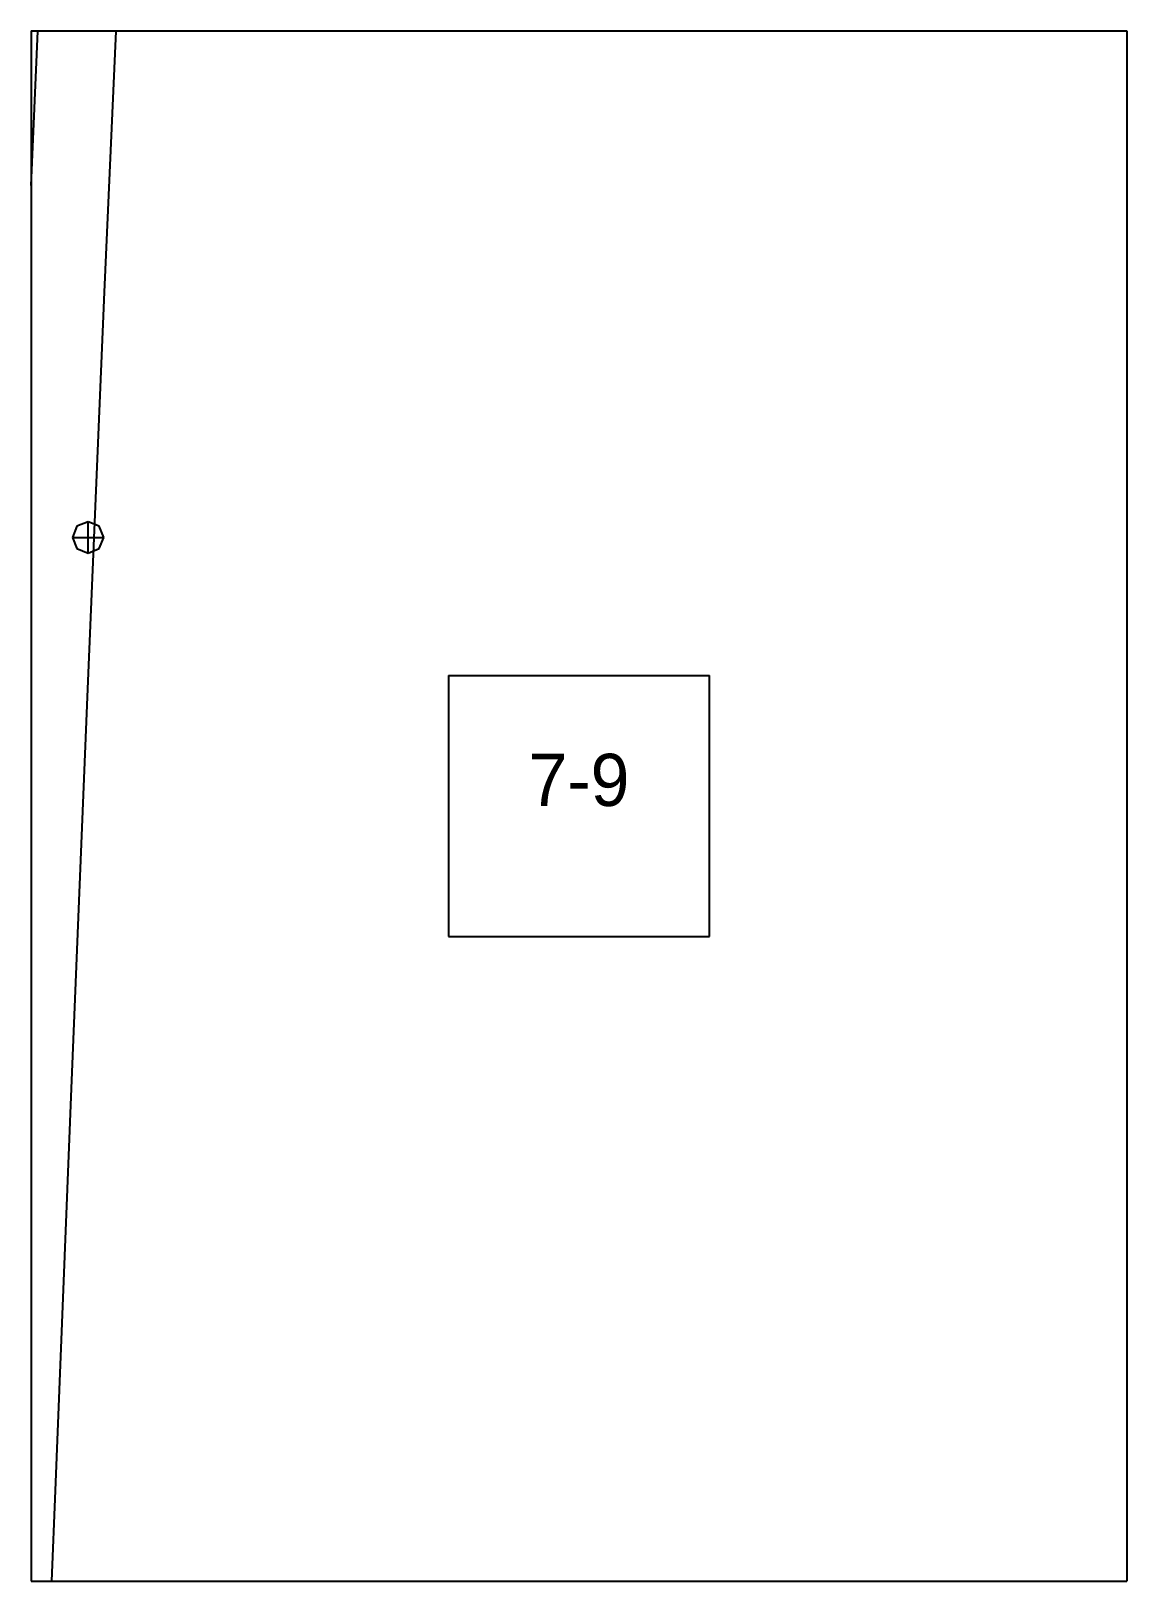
# Paper-space layout 'Plan 7-9' of a CAD drawing. Header units: metres, sheet in millimetres. Extents: x 0 to 210, y 0 to 297.
# The model-space entities are those that its viewports show. They can reach past a viewport. Long polylines and large blocks are cut down to what shows.
import ezdxf
from ezdxf.enums import TextEntityAlignment as Align

# ---------------------------------------------------------------- set-up
doc = ezdxf.new("R2010")
doc.units = ezdxf.units.M
for name, color, linetype in [('default', 7, 'Continuous'), ('TEXTLAYER', 7, 'Continuous'), ('VIEWPORTS', 7, 'Continuous')]:
    doc.layers.add(name, color=color, linetype=linetype)

msp = doc.modelspace()

# ---------------------------------------------------------------- linework, layer by layer
at = {"color": 9}
for p, q in [((1680, -1485), (1680, -1782)), ((1680, -1485), (1680, -1782)), ((1890, -1485), (1890, -1782)), ((1890, -1485), (1890, -1782)), ((1470, -1782), (1680, -1782)), ((1470, -1782), (1680, -1782)), ((1680, -1782), (1890, -1782)), ((1680, -1782), (1680, -2079)), ((1680, -1782), (1890, -1782)), ((1680, -1782), (1680, -2079)), ((1890, -1782), (2100, -1782)), ((1890, -1782), (1890, -2079)), ((1890, -1782), (2100, -1782)), ((1890, -1782), (1890, -2079)), ((1760, -1905.5), (1810, -1905.5)), ((1760, -1905.5), (1760, -1955.5)), ((1810, -1955.5), (1810, -1905.5)), ((1760, -1955.5), (1810, -1955.5)), ((1470, -2079), (1680, -2079)), ((1470, -2079), (1680, -2079)), ((1680, -2079), (1890, -2079)), ((1680, -2079), (1680, -2376)), ((1680, -2079), (1890, -2079)), ((1680, -2079), (1680, -2376)), ((1890, -2079), (2100, -2079)), ((1890, -2079), (1890, -2376)), ((1890, -2079), (2100, -2079)), ((1890, -2079), (1890, -2376))]:
    msp.add_line(p, q, dxfattribs=at)
at = {"layer": 'default', "color": 7, "linetype": 'Continuous'}
for p, q in [((1679.13, -1831.32), (1682.45, -1756.13)), ((1694.11, -1832.05), (1697.44, -1756.86)), ((1675.93, -1907.29), (1679.13, -1831.32)), ((1690.91, -1908.02), (1694.11, -1832.05)), ((1688.81, -1876.91), (1687.93, -1879.03)), ((1690.93, -1876.03), (1688.81, -1876.91)), ((1693.05, -1876.91), (1690.93, -1876.03)), ((1690.93, -1882.03), (1690.93, -1876.03)), ((1693.93, -1879.03), (1693.05, -1876.91)), ((1687.93, -1879.03), (1688.81, -1881.16)), ((1687.93, -1879.03), (1693.93, -1879.03)), ((1693.05, -1881.16), (1693.93, -1879.03)), ((1688.81, -1881.16), (1690.93, -1882.03)), ((1690.93, -1882.03), (1693.05, -1881.16)), ((1687.79, -1984.62), (1690.91, -1908.02)), ((1684.67, -2061.64), (1687.79, -1984.62)), ((1681.55, -2138.86), (1684.67, -2061.64))]:
    msp.add_line(p, q, dxfattribs=at)

# ---------------------------------------------------------------- texts
at = {"layer": 'TEXTLAYER', "color": 1}
msp.add_text('7-9', height=10, dxfattribs=at).set_placement((1785, -1930.5), align=Align.CENTER)

psp = doc.layouts.new('Plan 7-9')

# ---------------------------------------------------------------- viewports
at = {"layer": 'VIEWPORTS'}
psp.add_viewport(center=(105, 148.5), size=(210, 297), view_center_point=(1785, -1930.5), view_height=297, dxfattribs=at)

doc.saveas('drawing.dxf')
